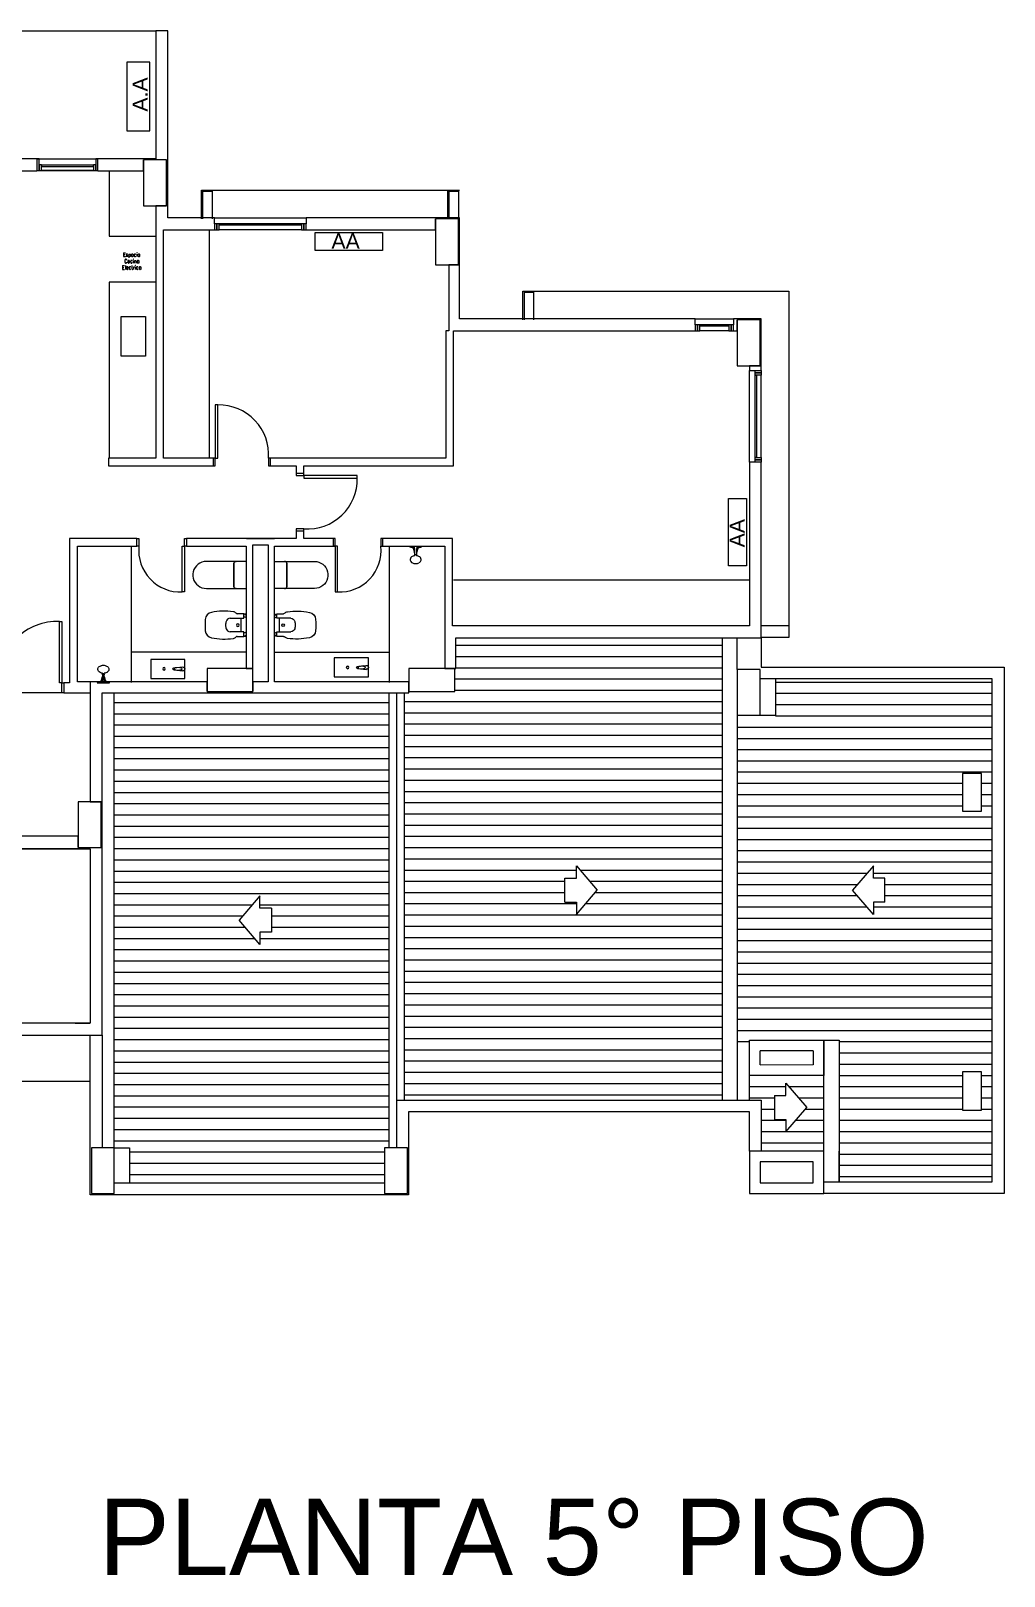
# Model space of a CAD drawing. Header units: millimetres. Extents: x 917 to 1168, y -421 to -23.
# Drawn here: x 1021.82 to 1034.58, y -189 to -168.74 of the extents above; entities that cross this region are included whole.
import ezdxf

# ---------------------------------------------------------------- set-up
doc = ezdxf.new("R2010")
doc.units = ezdxf.units.MM
doc.header["$LTSCALE"] = 0.1
doc.linetypes.add('CONTINUA', pattern=[0])
doc.layers.get('0').update_dxf_attribs({"lineweight": 5})
for name, color, linetype, lineweight in [('A-DETL-GENF', 7, 'Continuous', 5), ('A-DOOR-FRAM', 7, 'Continuous', 5), ('Arq-Equipamiento', 250, 'Continuous', 5), ('MUEBLES', 250, 'Continuous', 5), ('P-SANR-FIXT', 7, 'Continuous', 5)]:
    doc.layers.add(name, color=color, linetype=linetype, lineweight=lineweight)
doc.styles.add('Romans 1.50', font='romans.shx', dxfattribs={"width": 0.8, "height": 0.15})
doc.styles.get("Standard").update_dxf_attribs({"font": 'arial.ttf'})

# ---------------------------------------------------------------- blocks, each defined once
blk = doc.blocks.new('Shower-Valve_Trim-KOHLER-Alteo-K-TS45106 - 2_5 GPM_ 2BZ-Oil-Rubed Nickel-V9-2-TORRE-ARQ- PB _-2_14_')
at = {"color": 8}
for p, q in [((4.329, 6.322), (4.322, 6.321)), ((4.331, 6.357), (4.342, 6.4)), ((4.335, 6.358), (4.331, 6.357)), ((4.342, 6.4), (4.352, 6.443)), ((4.352, 6.443), (4.355, 6.441)), ((4.367, 6.379), (4.352, 6.381)), ((4.36, 6.413), (4.374, 6.407)), ((4.361, 6.48), (4.366, 6.476)), ((4.411, 6.367), (4.364, 6.367)), ((4.369, 6.383), (4.368, 6.38)), ((4.448, 6.364), (4.369, 6.383)), ((4.374, 6.406), (4.374, 6.403)), ((4.374, 6.403), (4.453, 6.384)), ((4.377, 6.419), (4.418, 6.397)), ((4.412, 6.368), (4.413, 6.369)), ((4.419, 6.395), (4.419, 6.397)), ((4.46, 6.358), (4.452, 6.36)), ((4.458, 6.385), (4.466, 6.383))]:
    blk.add_line(p, q, dxfattribs=at)
for centre, radius, start, end in [((4.328, 6.327), 0.00488, 280.6447, 329.2512), ((3.694, 6.704), 0.742, 329.2512, 332.5706), ((4.334, 6.361), 0.00318, 277.5027, 325.6058), ((4.152, 6.485), 0.224, 325.6058, 331.631), ((4.352, 6.378), 0.00308, 84.7991, 151.631), ((4.366, 6.355), 0.0149, 139.9319, 152.5706), ((4.353, 6.439), 0.00318, 6.8967, 54.9998), ((4.36, 6.36), 0.00706, 97.5233, 139.9319), ((4.134, 6.412), 0.224, 0.8715, 6.8967), ((4.361, 6.416), 0.00308, 180.8715, 247.7034), ((4.359, 6.368), 0.000695, 277.5233, 356.273), ((4.36, 6.368), 0.000526, 67.974, 174.1815), ((4.364, 6.377), 0.00985, 247.974, 269.7963), ((4.363, 6.472), 0.00488, 3.2512, 51.8578), ((4.367, 6.38), 0.000995, 264.7991, 346.2512), ((3.627, 6.43), 0.742, 359.9319, 3.2512), ((4.384, 6.429), 0.0149, 179.9319, 192.5706), ((4.377, 6.427), 0.00706, 192.5706, 234.9792), ((4.372, 6.421), 0.000695, 336.2295, 54.9792), ((4.373, 6.421), 0.000526, 158.321, 264.5285), ((4.372, 6.41), 0.00985, 62.7062, 84.5285), ((4.373, 6.406), 0.000995, 346.2512, 67.7034), ((4.411, 6.368), 0.000762, 270.102, 0.7892), ((4.413, 6.368), 0.000925, 95.992, 180.7892), ((4.413, 6.368), 0.000513, 166.2512, 262.7617), ((4.431, 6.016), 0.351, 89.9462, 93.0688), ((4.418, 6.397), 0.000762, 331.7133, 62.4005), ((4.42, 6.396), 0.000513, 69.7408, 166.2512), ((4.419, 6.396), 0.000925, 151.7133, 236.5105), ((4.599, 6.699), 0.351, 239.4337, 242.5563), ((4.451, 6.374), 0.0125, 223.4853, 233.5491), ((4.444, 6.365), 0.00187, 233.5491, 279.6431), ((4.45, 6.373), 0.0125, 98.9534, 109.0171), ((4.449, 6.384), 0.00187, 52.8594, 98.9534), ((4.454, 6.367), 0.00706, 209.187, 256.2512), ((4.423, 6.369), 0.0319, 28.2837, 30.72), ((4.456, 6.378), 0.00706, 76.2512, 123.3154), ((4.55, 6.348), 0.0905, 173.6286, 201.4124), ((4.55, 6.35), 0.0905, 131.0901, 158.8739), ((4.509, 6.332), 0.0469, 201.4124, 234.3622), ((4.505, 6.327), 0.0399, 234.3622, 269.3279), ((4.522, 6.383), 0.0469, 98.1403, 131.0901), ((4.505, 6.328), 0.0408, 269.3279, 296.2423), ((4.521, 6.39), 0.0399, 63.1746, 98.1403), ((4.495, 6.35), 0.0652, 296.2423, 318.5898), ((4.52, 6.389), 0.0408, 36.2602, 63.1746), ((4.478, 6.364), 0.0869, 318.5898, 333.2817), ((4.501, 6.375), 0.0652, 13.9127, 36.2602), ((4.467, 6.37), 0.0998, 333.2817, 346.2512), ((4.48, 6.369), 0.0869, 359.2207, 13.9127), ((4.467, 6.37), 0.0998, 346.2512, 359.2207)]:
    blk.add_arc(centre, radius, start, end, dxfattribs=at)
blk = doc.blocks.new('Sanitary_Toilets_Ceramica-Catalano_Zero-70-One-Piece-Close-Coupled-Syphonic - Default-V1-2-TORRE-ARQ- PB _-2_14_')
at = {"layer": 'A-DETL-GENF', "color": 8}
for p, q in [((0.044, 0.177), (0.001, 0.177)), ((0.089, 0.177), (0.044, 0.177)), ((0.133, 0.177), (0.089, 0.177)), ((0.133, 0.177), (0.142, 0.176)), ((0.524, 0.177), (0.133, 0.177)), ((0.142, 0.176), (0.133, 0.177)), ((0.142, 0.176), (0.151, 0.171)), ((0.151, 0.171), (0.142, 0.176)), ((0.151, 0.171), (0.157, 0.165)), ((0.157, 0.165), (0.151, 0.171)), ((0.157, 0.165), (0.162, 0.156)), ((0.162, 0.156), (0.157, 0.165)), ((0.162, 0.156), (0.163, 0.147)), ((0.163, 0.147), (0.162, 0.156)), ((0.163, 0.147), (0.163, -0.147)), ((0.163, 0.098), (0.163, 0.147)), ((0.163, 0.049), (0.163, 0.098)), ((0.163, 0), (0.163, 0.049)), ((0.553, 0.175), (0.524, 0.177)), ((0.581, 0.167), (0.553, 0.175)), ((0.608, 0.156), (0.581, 0.167)), ((0.633, 0.14), (0.608, 0.156)), ((0.654, 0.12), (0.633, 0.14)), ((0.672, 0.097), (0.654, 0.12)), ((0.686, 0.071), (0.672, 0.097)), ((0.696, 0.043), (0.686, 0.071)), ((0.7, 0.015), (0.696, 0.043)), ((0.7, -0.015), (0.7, 0.015)), ((0.001, -0.177), (0.044, -0.177)), ((0.044, -0.177), (0.089, -0.177)), ((0.089, -0.177), (0.133, -0.177)), ((0.142, -0.176), (0.133, -0.177)), ((0.133, -0.177), (0.142, -0.176)), ((0.133, -0.177), (0.524, -0.177)), ((0.151, -0.171), (0.142, -0.176)), ((0.142, -0.176), (0.151, -0.171)), ((0.157, -0.165), (0.151, -0.171)), ((0.151, -0.171), (0.157, -0.165)), ((0.162, -0.156), (0.157, -0.165)), ((0.157, -0.165), (0.162, -0.156)), ((0.163, -0.147), (0.162, -0.156)), ((0.162, -0.156), (0.163, -0.147)), ((0.163, -0.049), (0.163, 0)), ((0.163, -0.098), (0.163, -0.049)), ((0.163, -0.147), (0.163, -0.098)), ((0.524, -0.177), (0.553, -0.175)), ((0.553, -0.175), (0.581, -0.167)), ((0.581, -0.167), (0.608, -0.156)), ((0.608, -0.156), (0.633, -0.14)), ((0.633, -0.14), (0.654, -0.12)), ((0.654, -0.12), (0.672, -0.097)), ((0.672, -0.097), (0.686, -0.071)), ((0.686, -0.071), (0.696, -0.043)), ((0.696, -0.043), (0.7, -0.015))]:
    blk.add_line(p, q, dxfattribs=at)
blk = doc.blocks.new('Vitreous china bidet _ Debba _ Roca _ 355994xx0 - White - Debba- Roca-2705266-2-TORRE-ARQ- PB _-2_14_')
at = {"layer": 'P-SANR-FIXT', "color": 8}
for p, q in [((0.036, 0.08), (0.036, 0.262)), ((0.214, 0.262), (0.214, 0.08)), ((-0.024, 0.169), (-0.024, 0.08)), ((-0.024, 0.08), (-0.019, 0.08)), ((-0.019, 0.08), (-0.019, 0.06)), ((-0.019, 0.08), (0.022, 0.08)), ((-0.019, 0.06), (-0.006, 0.06)), ((-0.006, 0.06), (-0.006, 0.051)), ((0.022, 0.08), (0.036, 0.08)), ((0.022, 0.06), (0.022, 0.08)), ((0.026, 0.06), (0.022, 0.06)), ((0.026, 0.051), (0.026, 0.06)), ((0.036, 0.116), (0.214, 0.116)), ((0.214, 0.08), (0.228, 0.08)), ((0.224, 0.06), (0.228, 0.06)), ((0.224, 0.051), (0.224, 0.06)), ((0.228, 0.08), (0.269, 0.08)), ((0.228, 0.06), (0.228, 0.08)), ((0.256, 0.051), (0.256, 0.06)), ((0.256, 0.06), (0.269, 0.06)), ((0.269, 0.06), (0.269, 0.08)), ((0.269, 0.08), (0.274, 0.08)), ((0.274, 0.08), (0.274, 0.169))]:
    blk.add_line(p, q, dxfattribs=at)
for centre, radius, start, end in [((0.809, 0.337), 0.867, 168.7556, 187.8739), ((0.058, 0.487), 0.101, 93.8692, 168.7556), ((0.125, -0.511), 1.101, 86.1308, 93.8692), ((0.192, 0.487), 0.101, 11.2444, 86.1308), ((-0.559, 0.337), 0.867, 352.1261, 11.2444), ((0.009, 0.227), 0.0594, 187.8739, 225.1331), ((0.1, 0.253), 0.0649, 110.1691, 171.8309), ((0.129, 0.135), 0.186, 91.3288, 106.151), ((0.121, 0.135), 0.186, 73.849, 88.6712), ((0.15, 0.253), 0.0649, 8.1691, 69.8309), ((0.241, 0.227), 0.0594, 311.2548, 352.1261), ((-0.041, 0.169), 0.0175, 0, 63.7001), ((0.125, 0.161), 0.0175, 0, 180), ((0.125, 0.161), 0.0175, 180, 0), ((0.29, 0.169), 0.0167, 126.2715, 179.7285)]:
    blk.add_arc(centre, radius, start, end, dxfattribs=at)
blk = doc.blocks.new('Bacha 45x25cm')
at = {"layer": 'MUEBLES', "color": 8}
for p, q in [((0.112, 0.146), (0.099, 0.028)), ((0.106, 0.062), (0.113, 0.127)), ((0.137, 0.126), (0.144, 0.062)), ((0.138, 0.146), (0.151, 0.028))]:
    blk.add_line(p, q, dxfattribs=at)
blk.add_lwpolyline([(0, 0.45), (0.25, 0.45), (0.25, 0), (0, 0)], close=True, dxfattribs=at)
blk.add_circle((0.125, 0.275), 0.0166, dxfattribs=at)
for centre, radius, start, end in [((0.125, 0.028), 0.0256, 168.1721, 11.8279), ((0.125, 0.062), 0.0188, 167.2829, 12.8468), ((0.125, 0.146), 0.0134, 0, 180), ((0.125, 0.126), 0.0117, 360, 173.6414)]:
    blk.add_arc(centre, radius, start, end, dxfattribs=at)
blk = doc.blocks.new('Shower-Valve_Trim-KOHLER-Alteo-K-TS45106 - 2_5 GPM_ 2BZ-Oil-Rubed Nickel-V13-2-TORRE-ARQ- PB _-2_14_')
at = {"layer": 'P-SANR-FIXT'}
for p, q in [((1.475, -12.251), (1.467, -12.249)), ((1.473, -12.225), (1.481, -12.227)), ((1.56, -12.27), (1.481, -12.25)), ((1.486, -12.23), (1.564, -12.25)), ((1.514, -12.262), (1.514, -12.263)), ((1.556, -12.286), (1.515, -12.264)), ((1.521, -12.234), (1.521, -12.236)), ((1.522, -12.234), (1.569, -12.234)), ((1.559, -12.273), (1.56, -12.27)), ((1.573, -12.28), (1.559, -12.274)), ((1.564, -12.25), (1.565, -12.247)), ((1.566, -12.246), (1.581, -12.247)), ((1.572, -12.346), (1.567, -12.342)), ((1.581, -12.31), (1.572, -12.346)), ((1.581, -12.31), (1.578, -12.308)), ((1.592, -12.267), (1.581, -12.31)), ((1.602, -12.224), (1.592, -12.267)), ((1.599, -12.224), (1.602, -12.224)), ((1.611, -12.188), (1.602, -12.224)), ((1.604, -12.189), (1.611, -12.188))]:
    blk.add_line(p, q, dxfattribs=at)
for centre, radius, start, end in [((1.466, -12.236), 0.0998, 166.2582, 179.2277), ((1.454, -12.236), 0.0869, 179.2277, 193.9197), ((1.433, -12.241), 0.0652, 193.9197, 216.2672), ((1.466, -12.236), 0.0998, 153.2887, 166.2582), ((1.455, -12.231), 0.0869, 138.5968, 153.2887), ((1.413, -12.256), 0.0408, 216.2672, 243.1815), ((1.439, -12.216), 0.0652, 116.2493, 138.5968), ((1.412, -12.257), 0.0399, 243.1815, 278.1473), ((1.428, -12.194), 0.0408, 89.3349, 116.2493), ((1.411, -12.25), 0.0469, 278.1473, 311.0971), ((1.428, -12.193), 0.0399, 54.3692, 89.3349), ((1.383, -12.217), 0.0905, 311.0971, 338.8809), ((1.424, -12.199), 0.0469, 21.4194, 54.3692), ((1.383, -12.215), 0.0905, 353.6356, 21.4194), ((1.477, -12.245), 0.00706, 256.2582, 303.3224), ((1.479, -12.234), 0.00706, 29.194, 76.2582), ((1.511, -12.236), 0.0319, 208.2907, 210.727), ((1.484, -12.251), 0.00187, 232.8664, 278.9604), ((1.483, -12.24), 0.0125, 278.9604, 289.0241), ((1.489, -12.232), 0.00187, 53.5561, 99.6501), ((1.483, -12.241), 0.0125, 43.4923, 53.5561), ((1.335, -12.566), 0.351, 59.4407, 62.5633), ((1.502, -11.883), 0.351, 269.9532, 273.0757), ((1.513, -12.263), 0.000513, 249.7478, 346.2582), ((1.514, -12.263), 0.000925, 331.7203, 56.5175), ((1.515, -12.264), 0.000762, 151.7203, 242.4075), ((1.52, -12.234), 0.000513, 346.2582, 82.7687), ((1.522, -12.235), 0.000762, 90.109, 180.7962), ((1.521, -12.235), 0.000925, 275.999, 0.7962), ((1.561, -12.277), 0.00985, 242.7132, 264.5355), ((1.56, -12.273), 0.000995, 166.2582, 247.7104), ((1.561, -12.288), 0.000695, 156.2365, 234.9862), ((1.56, -12.287), 0.000526, 338.328, 84.5355), ((1.557, -12.294), 0.00706, 12.5776, 54.9862), ((1.549, -12.296), 0.0149, 359.9389, 12.5776), ((2.306, -12.297), 0.742, 179.9389, 183.2582), ((1.566, -12.247), 0.000995, 84.8061, 166.2582), ((1.57, -12.338), 0.00488, 183.2582, 231.8648), ((1.569, -12.244), 0.00985, 67.981, 89.8033), ((1.573, -12.234), 0.000526, 247.981, 354.1885), ((1.574, -12.235), 0.000695, 97.5303, 176.28), ((1.572, -12.282), 0.00308, 0.8785, 67.7104), ((1.573, -12.227), 0.00706, 277.5303, 319.9389), ((1.799, -12.279), 0.224, 180.8785, 186.9037), ((1.58, -12.306), 0.00318, 186.9037, 235.0068), ((1.567, -12.222), 0.0149, 319.9389, 332.5776), ((2.239, -12.57), 0.742, 149.2582, 152.5776), ((1.581, -12.244), 0.00308, 264.8061, 331.638), ((1.781, -12.352), 0.224, 145.6128, 151.638), ((1.599, -12.227), 0.00318, 97.5097, 145.6128), ((1.605, -12.194), 0.00488, 100.6517, 149.2582)]:
    blk.add_arc(centre, radius, start, end, dxfattribs=at)
blk = doc.blocks.new('Shower-Valve_Trim-KOHLER-Alteo-K-TS45106 - 2_5 GPM_ 2BZ-Oil-Rubed Nickel-V14-2-TORRE-ARQ- PB _-2_14_')
at = {"color": 8}
for p, q in [((1.475, -12.251), (1.467, -12.249)), ((1.473, -12.225), (1.481, -12.227)), ((1.56, -12.27), (1.481, -12.25)), ((1.486, -12.23), (1.564, -12.25)), ((1.514, -12.262), (1.514, -12.263)), ((1.556, -12.286), (1.515, -12.264)), ((1.521, -12.234), (1.521, -12.236)), ((1.522, -12.234), (1.569, -12.234)), ((1.559, -12.273), (1.56, -12.27)), ((1.573, -12.28), (1.559, -12.274)), ((1.564, -12.25), (1.565, -12.247)), ((1.566, -12.246), (1.581, -12.247)), ((1.572, -12.346), (1.567, -12.342)), ((1.581, -12.31), (1.572, -12.346)), ((1.581, -12.31), (1.578, -12.308)), ((1.592, -12.267), (1.581, -12.31)), ((1.602, -12.224), (1.592, -12.267)), ((1.599, -12.224), (1.602, -12.224)), ((1.611, -12.188), (1.602, -12.224)), ((1.604, -12.189), (1.611, -12.188))]:
    blk.add_line(p, q, dxfattribs=at)
for centre, radius, start, end in [((1.466, -12.236), 0.0998, 166.2582, 179.2277), ((1.454, -12.236), 0.0869, 179.2277, 193.9197), ((1.433, -12.241), 0.0652, 193.9197, 216.2672), ((1.466, -12.236), 0.0998, 153.2887, 166.2582), ((1.455, -12.231), 0.0869, 138.5968, 153.2887), ((1.413, -12.256), 0.0408, 216.2672, 243.1815), ((1.439, -12.216), 0.0652, 116.2493, 138.5968), ((1.412, -12.257), 0.0399, 243.1815, 278.1473), ((1.428, -12.194), 0.0408, 89.3349, 116.2493), ((1.411, -12.25), 0.0469, 278.1473, 311.0971), ((1.428, -12.193), 0.0399, 54.3692, 89.3349), ((1.383, -12.217), 0.0905, 311.0971, 338.8809), ((1.424, -12.199), 0.0469, 21.4194, 54.3692), ((1.383, -12.215), 0.0905, 353.6356, 21.4194), ((1.477, -12.245), 0.00706, 256.2582, 303.3224), ((1.479, -12.234), 0.00706, 29.194, 76.2582), ((1.511, -12.236), 0.0319, 208.2907, 210.727), ((1.484, -12.251), 0.00187, 232.8664, 278.9604), ((1.483, -12.24), 0.0125, 278.9604, 289.0241), ((1.489, -12.232), 0.00187, 53.5561, 99.6501), ((1.483, -12.241), 0.0125, 43.4923, 53.5561), ((1.335, -12.566), 0.351, 59.4407, 62.5633), ((1.502, -11.883), 0.351, 269.9532, 273.0757), ((1.513, -12.263), 0.000513, 249.7478, 346.2582), ((1.514, -12.263), 0.000925, 331.7203, 56.5175), ((1.515, -12.264), 0.000762, 151.7203, 242.4075), ((1.52, -12.234), 0.000513, 346.2582, 82.7687), ((1.522, -12.235), 0.000762, 90.109, 180.7962), ((1.521, -12.235), 0.000925, 275.999, 0.7962), ((1.561, -12.277), 0.00985, 242.7132, 264.5355), ((1.56, -12.273), 0.000995, 166.2582, 247.7104), ((1.561, -12.288), 0.000695, 156.2365, 234.9862), ((1.56, -12.287), 0.000526, 338.328, 84.5355), ((1.557, -12.294), 0.00706, 12.5776, 54.9862), ((1.549, -12.296), 0.0149, 359.9389, 12.5776), ((2.306, -12.297), 0.742, 179.9389, 183.2582), ((1.566, -12.247), 0.000995, 84.8061, 166.2582), ((1.57, -12.338), 0.00488, 183.2582, 231.8648), ((1.569, -12.244), 0.00985, 67.981, 89.8033), ((1.573, -12.234), 0.000526, 247.981, 354.1885), ((1.574, -12.235), 0.000695, 97.5303, 176.28), ((1.572, -12.282), 0.00308, 0.8785, 67.7104), ((1.573, -12.227), 0.00706, 277.5303, 319.9389), ((1.799, -12.279), 0.224, 180.8785, 186.9037), ((1.58, -12.306), 0.00318, 186.9037, 235.0068), ((1.567, -12.222), 0.0149, 319.9389, 332.5776), ((2.239, -12.57), 0.742, 149.2582, 152.5776), ((1.581, -12.244), 0.00308, 264.8061, 331.638), ((1.781, -12.352), 0.224, 145.6128, 151.638), ((1.599, -12.227), 0.00318, 97.5097, 145.6128), ((1.605, -12.194), 0.00488, 100.6517, 149.2582)]:
    blk.add_arc(centre, radius, start, end, dxfattribs=at)
blk = doc.blocks.new('2-5P final')
at = {"color": 8, "lineweight": 18}
for p, q in [((744.734, -226.041), (760.799, -226.041)), ((760.954, -226.041), (760.799, -226.041)), ((760.799, -226.041), (760.799, -227.718)), ((760.954, -228.491), (760.954, -226.041)), ((760.72, -226.452), (760.42, -226.452)), ((760.42, -226.452), (760.42, -227.352)), ((760.72, -227.352), (760.72, -226.452)), ((760.42, -227.352), (760.72, -227.352)), ((759.24, -227.718), (758.326, -227.718)), ((759.24, -227.72), (759.24, -227.718)), ((759.24, -227.718), (760.04, -227.718)), ((759.27, -227.72), (759.24, -227.72)), ((759.24, -227.72), (759.24, -227.873)), ((759.27, -227.873), (759.27, -227.72)), ((759.3, -227.796), (759.27, -227.796)), ((759.27, -227.796), (759.27, -227.873)), ((759.3, -227.873), (759.3, -227.796)), ((759.3, -227.796), (759.98, -227.796)), ((759.3, -227.81), (759.3, -227.82)), ((759.3, -227.82), (759.98, -227.82)), ((760.01, -227.796), (759.98, -227.796)), ((759.98, -227.796), (759.98, -227.873)), ((759.98, -227.82), (759.98, -227.81)), ((760.04, -227.72), (760.01, -227.72)), ((760.01, -227.72), (760.01, -227.873)), ((760.01, -227.873), (760.01, -227.796)), ((760.799, -227.718), (760.04, -227.718)), ((760.04, -227.718), (760.04, -227.72)), ((760.04, -227.873), (760.04, -227.72)), ((760.814, -227.733), (760.639, -227.733)), ((760.639, -227.733), (760.639, -227.858)), ((760.639, -227.874), (760.639, -227.733)), ((760.814, -227.733), (760.639, -227.733)), ((760.639, -227.733), (760.639, -227.858)), ((760.639, -227.858), (760.639, -227.859)), ((760.639, -227.858), (760.639, -227.859)), ((760.639, -227.859), (760.639, -227.872)), ((760.639, -227.859), (760.639, -227.872)), ((760.939, -227.733), (760.814, -227.733)), ((760.939, -227.733), (760.814, -227.733)), ((760.939, -227.874), (760.939, -227.733)), ((760.939, -227.874), (760.939, -227.733)), ((758.641, -227.874), (759.24, -227.874)), ((759.24, -227.874), (759.24, -227.873)), ((759.24, -227.873), (759.27, -227.873)), ((760.04, -227.874), (759.24, -227.874)), ((759.27, -227.873), (759.3, -227.873)), ((759.98, -227.873), (759.3, -227.873)), ((759.98, -227.873), (760.01, -227.873)), ((760.01, -227.873), (760.04, -227.873)), ((760.04, -227.873), (760.04, -227.874)), ((760.04, -227.874), (760.639, -227.874)), ((760.185, -227.874), (760.185, -228.733)), ((760.639, -227.872), (760.639, -227.873)), ((760.639, -227.872), (760.639, -227.873)), ((760.639, -227.873), (760.639, -227.874)), ((760.639, -227.873), (760.639, -227.874)), ((760.639, -227.874), (760.639, -228.333)), ((760.639, -227.874), (760.639, -228.333)), ((760.939, -228.333), (760.939, -227.874)), ((760.939, -228.333), (760.939, -227.874)), ((761.396, -228.506), (761.396, -228.129)), ((761.396, -228.129), (761.551, -228.129)), ((761.411, -228.144), (761.411, -228.506)), ((761.411, -228.144), (761.536, -228.144)), ((761.536, -228.144), (761.536, -228.506)), ((761.551, -228.129), (764.628, -228.129)), ((764.628, -228.506), (764.628, -228.129)), ((764.628, -228.129), (764.783, -228.129)), ((764.643, -228.144), (764.643, -228.506)), ((764.643, -228.144), (764.768, -228.144)), ((764.768, -228.144), (764.768, -228.506)), ((760.639, -228.333), (760.798, -228.333)), ((760.639, -228.333), (760.798, -228.333)), ((760.798, -228.333), (760.799, -228.333)), ((760.798, -228.333), (760.798, -231.644)), ((760.939, -228.333), (760.798, -228.333)), ((760.798, -228.333), (760.799, -228.333)), ((760.799, -228.333), (760.8, -228.333)), ((760.799, -228.333), (760.8, -228.333)), ((760.8, -228.333), (760.813, -228.333)), ((760.8, -228.333), (760.813, -228.333)), ((760.813, -228.333), (760.814, -228.333)), ((760.813, -228.333), (760.814, -228.333)), ((760.814, -228.333), (760.939, -228.333)), ((760.814, -228.333), (760.939, -228.333)), ((760.898, -231.644), (760.898, -228.647)), ((760.898, -228.647), (761.568, -228.647)), ((761.568, -228.491), (760.954, -228.491)), ((761.498, -228.647), (761.498, -231.644)), ((761.568, -228.569), (761.568, -228.491)), ((761.568, -228.491), (762.768, -228.491)), ((761.598, -228.569), (761.568, -228.569)), ((761.568, -228.569), (761.568, -228.647)), ((761.568, -228.647), (761.598, -228.647)), ((761.628, -228.569), (761.598, -228.569)), ((761.598, -228.569), (761.598, -228.647)), ((761.598, -228.647), (761.598, -228.569)), ((761.598, -228.647), (761.628, -228.647)), ((762.708, -228.569), (761.628, -228.569)), ((761.628, -228.569), (761.628, -228.584)), ((761.628, -228.647), (761.628, -228.569)), ((761.628, -228.584), (762.708, -228.584)), ((762.708, -228.647), (761.628, -228.647)), ((762.708, -228.584), (762.708, -228.569)), ((762.738, -228.569), (762.708, -228.569)), ((762.708, -228.569), (762.708, -228.647)), ((762.708, -228.647), (762.738, -228.647)), ((762.738, -228.647), (762.738, -228.569)), ((762.768, -228.569), (762.738, -228.569)), ((762.738, -228.569), (762.738, -228.647)), ((762.738, -228.647), (762.768, -228.647)), ((764.783, -228.491), (762.768, -228.491)), ((762.768, -228.491), (762.768, -228.569)), ((762.768, -228.647), (762.768, -228.569)), ((762.768, -228.647), (764.468, -228.647)), ((764.643, -228.506), (764.468, -228.506)), ((764.468, -228.506), (764.468, -228.631)), ((764.468, -228.647), (764.468, -228.506)), ((764.643, -228.506), (764.468, -228.506)), ((764.468, -228.506), (764.468, -228.631)), ((764.468, -228.631), (764.468, -228.632)), ((764.468, -228.631), (764.468, -228.632)), ((764.468, -228.632), (764.468, -228.644)), ((764.468, -228.632), (764.468, -228.644)), ((764.468, -228.644), (764.468, -228.645)), ((764.468, -228.644), (764.468, -228.645)), ((764.468, -228.645), (764.468, -228.647)), ((764.468, -228.645), (764.468, -228.647)), ((764.468, -228.647), (764.468, -229.106)), ((764.468, -228.647), (764.468, -229.106)), ((764.768, -228.506), (764.643, -228.506)), ((764.768, -228.506), (764.643, -228.506)), ((764.768, -229.106), (764.768, -228.506)), ((764.768, -229.106), (764.768, -228.506)), ((764.783, -229.815), (764.783, -228.491)), ((760.185, -228.733), (760.797, -228.733)), ((764.468, -229.106), (764.643, -229.106)), ((764.468, -229.106), (764.643, -229.106)), ((764.643, -229.106), (764.768, -229.106)), ((764.643, -229.106), (764.643, -229.971)), ((764.768, -229.106), (764.643, -229.106)), ((764.643, -229.106), (764.768, -229.106)), ((760.798, -229.333), (760.185, -229.333)), ((760.185, -229.333), (760.185, -231.644)), ((765.612, -229.83), (765.612, -229.453)), ((765.612, -229.453), (765.767, -229.453)), ((765.627, -229.468), (765.627, -229.83)), ((765.627, -229.468), (765.752, -229.468)), ((765.752, -229.468), (765.752, -229.83)), ((765.767, -229.453), (769.1, -229.453)), ((769.1, -229.453), (769.1, -233.836)), ((760.345, -230.307), (760.345, -229.787)), ((760.345, -229.787), (760.665, -229.787)), ((760.665, -229.787), (760.665, -230.307)), ((767.873, -229.815), (764.783, -229.815)), ((767.873, -229.893), (767.873, -229.815)), ((767.873, -229.815), (768.373, -229.815)), ((767.903, -229.893), (767.873, -229.893)), ((767.873, -229.893), (767.873, -229.971)), ((767.933, -229.893), (767.903, -229.893)), ((767.903, -229.893), (767.903, -229.971)), ((767.903, -229.971), (767.903, -229.893)), ((768.313, -229.893), (767.933, -229.893)), ((767.933, -229.893), (767.933, -229.908)), ((767.933, -229.971), (767.933, -229.893)), ((768.313, -229.908), (768.313, -229.893)), ((768.343, -229.893), (768.313, -229.893)), ((768.313, -229.893), (768.313, -229.971)), ((768.343, -229.971), (768.343, -229.893)), ((768.373, -229.893), (768.343, -229.893)), ((768.343, -229.893), (768.343, -229.971)), ((768.738, -229.815), (768.373, -229.815)), ((768.373, -229.815), (768.373, -229.893)), ((768.373, -229.971), (768.373, -229.893)), ((768.582, -229.83), (768.423, -229.83)), ((768.423, -229.83), (768.423, -229.955)), ((768.423, -229.971), (768.423, -229.83)), ((768.582, -229.83), (768.423, -229.83)), ((768.423, -229.83), (768.423, -229.955)), ((768.723, -229.83), (768.582, -229.83)), ((768.723, -229.83), (768.582, -229.83)), ((768.723, -230.43), (768.723, -229.83)), ((768.723, -229.83), (768.723, -230.43)), ((768.723, -229.83), (768.723, -229.83)), ((768.723, -230.43), (768.723, -229.83)), ((768.738, -230.493), (768.738, -229.815)), ((764.603, -229.971), (764.603, -231.644)), ((764.643, -229.971), (764.603, -229.971)), ((764.703, -229.971), (767.873, -229.971)), ((764.703, -231.744), (764.703, -229.971)), ((767.873, -229.971), (767.903, -229.971)), ((767.903, -229.971), (767.933, -229.971)), ((767.933, -229.908), (768.313, -229.908)), ((768.313, -229.971), (767.933, -229.971)), ((768.313, -229.971), (768.343, -229.971)), ((768.343, -229.971), (768.373, -229.971)), ((768.373, -229.971), (768.423, -229.971)), ((768.423, -229.955), (768.423, -229.956)), ((768.423, -229.955), (768.423, -229.956)), ((768.423, -229.956), (768.423, -229.969)), ((768.423, -229.956), (768.423, -229.969)), ((768.423, -229.969), (768.423, -229.97)), ((768.423, -229.969), (768.423, -229.97)), ((768.423, -229.97), (768.423, -229.971)), ((768.423, -229.97), (768.423, -229.971)), ((768.423, -229.971), (768.423, -230.43)), ((768.423, -229.971), (768.423, -230.43)), ((760.665, -230.307), (760.345, -230.307)), ((768.423, -230.43), (768.582, -230.43)), ((768.423, -230.43), (768.582, -230.43)), ((768.582, -230.43), (768.584, -230.43)), ((768.582, -230.43), (768.582, -230.493)), ((768.723, -230.43), (768.582, -230.43)), ((768.582, -230.43), (768.584, -230.43)), ((768.582, -230.493), (768.66, -230.493)), ((768.582, -231.693), (768.582, -230.493)), ((768.584, -230.43), (768.585, -230.43)), ((768.584, -230.43), (768.585, -230.43)), ((768.585, -230.43), (768.597, -230.43)), ((768.585, -230.43), (768.597, -230.43)), ((768.597, -230.43), (768.598, -230.43)), ((768.597, -230.43), (768.598, -230.43)), ((768.598, -230.43), (768.723, -230.43)), ((768.598, -230.43), (768.723, -230.43)), ((768.66, -230.493), (768.738, -230.493)), ((768.66, -230.523), (768.66, -230.493)), ((768.738, -230.493), (768.738, -230.523)), ((768.66, -230.523), (768.738, -230.523)), ((768.66, -230.553), (768.66, -230.523)), ((768.738, -230.523), (768.66, -230.523)), ((768.66, -230.553), (768.676, -230.553)), ((768.66, -231.633), (768.66, -230.553)), ((768.738, -230.553), (768.66, -230.553)), ((768.676, -230.553), (768.676, -231.633)), ((768.738, -230.523), (768.738, -230.553)), ((768.738, -231.633), (768.738, -230.553)), ((761.611, -230.944), (761.576, -230.944)), ((761.576, -230.944), (761.576, -231.644)), ((761.611, -231.644), (761.611, -230.944)), ((760.798, -231.644), (760.178, -231.644)), ((760.178, -231.644), (760.178, -231.744)), ((761.551, -231.644), (760.898, -231.644)), ((761.576, -231.644), (761.551, -231.644)), ((761.551, -231.644), (761.551, -231.744)), ((761.576, -231.644), (761.611, -231.644)), ((761.576, -231.744), (761.576, -231.644)), ((762.301, -231.644), (762.276, -231.644)), ((762.276, -231.644), (762.276, -231.744)), ((764.603, -231.644), (762.301, -231.644)), ((762.301, -231.744), (762.301, -231.644)), ((768.582, -231.693), (768.582, -233.839)), ((768.66, -231.693), (768.582, -231.693)), ((768.676, -231.633), (768.66, -231.633)), ((768.66, -231.633), (768.738, -231.633)), ((768.66, -231.663), (768.66, -231.633)), ((768.738, -231.663), (768.66, -231.663)), ((768.66, -231.663), (768.738, -231.663)), ((768.66, -231.693), (768.66, -231.663)), ((768.738, -231.693), (768.66, -231.693)), ((768.738, -231.633), (768.738, -231.663)), ((768.738, -231.663), (768.738, -231.693)), ((768.738, -233.995), (768.738, -231.693)), ((760.179, -231.741), (760.178, -231.741)), ((760.178, -231.744), (761.551, -231.744)), ((761.551, -231.744), (761.576, -231.744)), ((762.276, -231.744), (762.301, -231.744)), ((762.301, -231.744), (762.641, -231.744)), ((762.641, -231.744), (762.641, -231.844)), ((762.741, -231.844), (762.641, -231.844)), ((762.641, -231.844), (762.641, -231.869)), ((762.641, -231.869), (762.741, -231.869)), ((762.741, -231.744), (764.703, -231.744)), ((762.741, -231.844), (762.741, -231.744)), ((762.741, -231.869), (762.741, -231.844)), ((763.441, -231.869), (762.741, -231.869)), ((762.741, -231.869), (762.741, -231.904)), ((762.741, -231.904), (763.441, -231.904)), ((763.441, -231.904), (763.441, -231.869)), ((760.551, -232.694), (759.668, -232.694)), ((759.668, -232.694), (759.668, -234.585)), ((760.551, -232.695), (760.576, -232.695)), ((760.551, -232.795), (760.551, -232.695)), ((760.576, -232.695), (760.576, -232.795)), ((761.176, -232.695), (761.201, -232.695)), ((761.176, -232.795), (761.176, -232.695)), ((762.641, -232.694), (761.201, -232.694)), ((761.201, -232.695), (761.201, -232.795)), ((761.984, -232.694), (761.984, -232.696)), ((761.987, -232.694), (761.987, -232.697)), ((761.987, -232.696), (762.354, -232.696)), ((762.354, -232.697), (762.354, -232.694)), ((762.357, -232.696), (762.357, -232.694)), ((762.741, -232.569), (762.641, -232.569)), ((762.641, -232.569), (762.641, -232.594)), ((762.641, -232.594), (762.641, -232.694)), ((762.641, -232.594), (762.741, -232.594)), ((762.741, -232.594), (762.741, -232.569)), ((762.741, -232.694), (762.741, -232.594)), ((763.126, -232.694), (762.741, -232.694)), ((763.151, -232.695), (763.126, -232.695)), ((763.126, -232.695), (763.126, -232.795)), ((763.151, -232.795), (763.151, -232.695)), ((763.776, -232.695), (763.751, -232.695)), ((763.751, -232.695), (763.751, -232.795)), ((764.691, -232.694), (763.776, -232.694)), ((763.776, -232.795), (763.776, -232.695)), ((764.691, -233.839), (764.691, -232.694)), ((759.77, -232.796), (760.551, -232.796)), ((759.77, -234.572), (759.77, -232.796)), ((760.475, -232.796), (760.475, -234.584)), ((760.576, -232.795), (760.551, -232.795)), ((761.145, -232.796), (761.176, -232.796)), ((761.145, -233.396), (761.145, -232.796)), ((761.201, -232.795), (761.176, -232.795)), ((761.201, -232.796), (761.176, -232.796)), ((761.176, -232.796), (761.176, -233.396)), ((761.201, -232.796), (761.984, -232.796)), ((761.984, -232.796), (761.984, -234.401)), ((762.071, -232.779), (762.27, -232.779)), ((762.071, -234.401), (762.071, -232.779)), ((762.27, -232.779), (762.27, -234.576)), ((762.357, -232.796), (763.126, -232.796)), ((762.357, -234.572), (762.357, -232.796)), ((763.126, -232.795), (763.151, -232.795)), ((763.151, -232.796), (763.126, -232.796)), ((763.151, -232.796), (763.151, -233.396)), ((763.183, -232.796), (763.151, -232.796)), ((763.183, -233.396), (763.183, -232.796)), ((763.751, -232.795), (763.776, -232.795)), ((763.776, -232.796), (764.589, -232.796)), ((763.857, -232.795), (763.857, -234.584)), ((764.589, -232.796), (764.589, -234.401)), ((764.703, -233.239), (768.582, -233.239)), ((761.176, -233.396), (761.145, -233.396)), ((763.151, -233.396), (763.183, -233.396)), ((759.537, -233.785), (759.568, -233.785)), ((759.537, -234.585), (759.537, -233.785)), ((759.568, -233.785), (759.568, -234.585)), ((768.582, -233.839), (764.691, -233.839)), ((768.738, -233.836), (769.1, -233.836)), ((769.1, -233.836), (769.1, -233.991)), ((764.733, -233.995), (768.738, -233.995)), ((764.733, -234.401), (764.733, -233.995)), ((768.224, -233.995), (768.224, -240.056)), ((768.424, -234.412), (768.424, -233.995)), ((769.1, -233.991), (768.738, -233.991)), ((768.738, -233.995), (768.738, -234.381)), ((761.984, -234.184), (760.475, -234.184)), ((762.357, -234.184), (763.857, -234.184)), ((762.071, -234.401), (761.471, -234.401)), ((761.471, -234.401), (761.471, -234.572)), ((762.071, -234.401), (761.471, -234.401)), ((761.471, -234.401), (761.471, -234.585)), ((761.984, -234.401), (762.071, -234.401)), ((762.071, -234.576), (762.071, -234.401)), ((762.071, -234.701), (762.071, -234.401)), ((764.589, -234.401), (764.118, -234.401)), ((764.118, -234.401), (764.118, -234.572)), ((764.602, -234.401), (764.118, -234.401)), ((764.118, -234.401), (764.118, -234.585)), ((764.592, -234.401), (764.589, -234.401)), ((764.589, -234.401), (764.718, -234.401)), ((764.593, -234.401), (764.592, -234.401)), ((764.718, -234.401), (764.593, -234.401)), ((764.605, -234.401), (764.602, -234.401)), ((764.606, -234.401), (764.605, -234.401)), ((764.618, -234.401), (764.606, -234.401)), ((764.718, -234.401), (764.618, -234.401)), ((764.718, -234.701), (764.718, -234.401)), ((764.718, -234.401), (764.733, -234.401)), ((764.718, -234.701), (764.718, -234.401)), ((768.424, -234.412), (768.424, -235.012)), ((768.724, -234.412), (768.424, -234.412)), ((768.424, -234.412), (768.424, -235.012)), ((768.582, -234.412), (768.424, -234.412)), ((768.584, -234.412), (768.582, -234.412)), ((768.585, -234.412), (768.584, -234.412)), ((768.597, -234.412), (768.585, -234.412)), ((768.598, -234.412), (768.597, -234.412)), ((768.723, -234.412), (768.598, -234.412)), ((768.724, -234.412), (768.723, -234.412)), ((768.724, -235.012), (768.724, -234.412)), ((768.724, -235.012), (768.724, -234.412)), ((771.768, -234.536), (768.724, -234.536)), ((768.738, -234.381), (771.923, -234.381)), ((768.924, -234.536), (768.924, -235.012)), ((771.768, -241.128), (771.768, -234.536)), ((771.923, -234.381), (771.923, -241.283)), ((759.568, -234.719), (758.768, -234.719)), ((759.568, -234.585), (759.537, -234.585)), ((759.568, -234.585), (759.593, -234.585)), ((759.568, -234.719), (759.568, -234.585)), ((759.593, -234.719), (759.568, -234.719)), ((759.668, -234.585), (759.593, -234.585)), ((759.593, -234.585), (759.593, -234.719)), ((759.593, -234.719), (759.77, -234.719)), ((761.471, -234.572), (759.939, -234.572)), ((759.939, -234.572), (759.939, -236.147)), ((760.097, -234.716), (764.118, -234.716)), ((760.097, -239.207), (760.097, -234.716)), ((760.254, -240.683), (760.254, -234.716)), ((761.471, -234.572), (761.471, -234.575)), ((761.471, -234.701), (761.471, -234.572)), ((761.471, -234.575), (761.471, -234.576)), ((761.471, -234.576), (761.471, -234.701)), ((761.471, -234.585), (761.471, -234.588)), ((761.471, -234.588), (761.471, -234.589)), ((761.471, -234.589), (761.471, -234.601)), ((761.471, -234.601), (761.471, -234.701)), ((761.471, -234.701), (762.071, -234.701)), ((761.471, -234.701), (762.071, -234.701)), ((762.071, -234.701), (762.071, -234.576)), ((762.27, -234.576), (762.071, -234.576)), ((762.071, -234.576), (762.071, -234.701)), ((764.118, -234.572), (762.357, -234.572)), ((763.859, -240.683), (763.859, -234.716)), ((763.959, -240.056), (763.959, -234.716)), ((764.059, -240.056), (764.059, -234.716)), ((764.118, -234.572), (764.118, -234.575)), ((764.118, -234.701), (764.118, -234.572)), ((764.118, -234.575), (764.118, -234.576)), ((764.118, -234.576), (764.118, -234.701)), ((764.118, -234.585), (764.118, -234.588)), ((764.118, -234.588), (764.118, -234.589)), ((764.118, -234.589), (764.118, -234.601)), ((764.118, -234.601), (764.118, -234.701)), ((764.118, -234.701), (764.718, -234.701)), ((764.118, -234.716), (764.118, -234.701)), ((764.118, -234.701), (764.602, -234.701)), ((764.602, -234.701), (764.605, -234.701)), ((764.605, -234.701), (764.606, -234.701)), ((764.606, -234.701), (764.618, -234.701)), ((764.618, -234.701), (764.718, -234.701)), ((768.424, -235.012), (768.724, -235.012)), ((768.424, -235.012), (768.582, -235.012)), ((768.424, -235.012), (768.424, -239.598)), ((768.582, -235.012), (768.584, -235.012)), ((768.584, -235.012), (768.585, -235.012)), ((768.585, -235.012), (768.597, -235.012)), ((768.597, -235.012), (768.598, -235.012)), ((768.598, -235.012), (768.723, -235.012)), ((768.723, -235.012), (768.724, -235.012)), ((768.723, -235.012), (768.924, -235.012)), ((771.378, -235.775), (771.378, -236.27)), ((771.628, -235.775), (771.378, -235.775)), ((771.378, -235.775), (771.378, -236.27)), ((771.628, -235.775), (771.378, -235.775)), ((771.628, -236.27), (771.628, -235.775)), ((771.628, -236.27), (771.628, -235.775)), ((759.939, -236.147), (759.782, -236.147)), ((759.782, -236.147), (759.782, -236.599)), ((760.082, -236.147), (759.782, -236.147)), ((759.782, -236.147), (759.782, -236.599)), ((759.941, -236.147), (759.939, -236.147)), ((759.939, -236.147), (760.082, -236.147)), ((759.942, -236.147), (759.941, -236.147)), ((759.957, -236.147), (759.942, -236.147)), ((760.082, -236.147), (759.957, -236.147)), ((760.082, -236.599), (760.082, -236.147)), ((760.082, -236.747), (760.082, -236.233)), ((771.378, -236.27), (771.628, -236.27)), ((771.378, -236.27), (771.628, -236.27)), ((755.502, -236.762), (759.937, -236.762)), ((759.782, -236.599), (755.657, -236.599)), ((759.934, -236.762), (756.594, -236.762)), ((759.782, -236.599), (759.782, -236.601)), ((759.782, -236.747), (759.782, -236.599)), ((759.782, -236.599), (759.782, -236.601)), ((759.782, -236.601), (759.782, -236.602)), ((759.782, -236.601), (759.782, -236.602)), ((759.782, -236.602), (759.782, -236.617)), ((759.782, -236.602), (759.782, -236.617)), ((759.782, -236.617), (759.782, -236.747)), ((759.782, -236.617), (759.782, -236.747)), ((759.782, -236.747), (759.937, -236.747)), ((759.782, -236.747), (760.082, -236.747)), ((759.937, -236.747), (759.952, -236.747)), ((759.937, -236.762), (759.937, -239.047)), ((759.952, -236.747), (760.082, -236.747)), ((760.082, -236.747), (760.082, -236.599)), ((766.164, -237.463), (766.164, -237.148)), ((766.164, -237.148), (766.315, -237.148)), ((766.315, -237.148), (766.315, -236.987)), ((770.208, -237.148), (770.208, -236.987)), ((770.359, -237.148), (770.208, -237.148)), ((770.359, -237.463), (770.359, -237.148)), ((762.163, -237.542), (762.163, -237.381)), ((762.314, -237.542), (762.163, -237.542)), ((762.314, -237.542), (762.314, -237.857)), ((766.164, -237.463), (766.315, -237.463)), ((766.315, -237.463), (766.315, -237.624)), ((770.359, -237.463), (770.208, -237.463)), ((770.208, -237.463), (770.208, -237.624)), ((762.314, -237.857), (762.163, -237.857)), ((762.163, -237.857), (762.163, -238.018)), ((759.937, -239.047), (753.857, -239.047)), ((753.857, -239.207), (760.097, -239.207)), ((759.741, -239.047), (759.934, -239.047)), ((759.939, -241.298), (759.939, -239.207)), ((760.094, -239.207), (760.094, -240.683)), ((768.582, -240.056), (768.582, -239.273)), ((768.582, -239.273), (769.559, -239.273)), ((769.559, -241.283), (769.559, -239.273)), ((769.559, -239.273), (769.559, -239.736)), ((769.559, -239.273), (769.759, -239.273)), ((769.759, -239.273), (769.759, -241.128)), ((768.423, -239.596), (768.423, -240.055)), ((769.419, -239.413), (768.723, -239.413)), ((768.723, -239.596), (768.723, -239.413)), ((769.419, -239.596), (768.723, -239.598)), ((769.419, -239.413), (769.419, -239.596)), ((745.593, -239.807), (759.939, -239.807)), ((769.559, -239.736), (768.582, -239.736)), ((771.628, -239.688), (771.378, -239.688)), ((771.378, -239.688), (771.378, -240.188)), ((771.628, -239.688), (771.378, -239.688)), ((771.378, -239.688), (771.378, -240.188)), ((771.628, -240.188), (771.628, -239.688)), ((771.628, -240.188), (771.628, -239.688)), ((768.911, -239.997), (768.911, -240.312)), ((768.911, -239.997), (769.062, -239.997)), ((769.062, -239.997), (769.062, -239.836)), ((763.959, -240.056), (768.738, -240.056)), ((763.959, -240.683), (763.959, -240.056)), ((768.583, -240.211), (764.114, -240.211)), ((764.114, -240.211), (764.114, -241.298)), ((768.423, -240.055), (768.423, -240.057)), ((768.423, -240.057), (768.423, -240.058)), ((768.583, -240.728), (768.583, -240.211)), ((768.738, -240.056), (768.738, -240.728)), ((771.378, -240.188), (771.628, -240.188)), ((771.378, -240.188), (771.628, -240.188)), ((768.911, -240.312), (769.062, -240.312)), ((769.062, -240.312), (769.062, -240.473)), ((760.254, -240.683), (759.954, -240.683)), ((759.954, -240.683), (759.954, -241.283)), ((760.079, -240.683), (759.954, -240.683)), ((759.954, -240.683), (759.954, -241.142)), ((760.08, -240.683), (760.079, -240.683)), ((760.093, -240.683), (760.08, -240.683)), ((760.094, -240.683), (760.093, -240.683)), ((760.095, -240.683), (760.094, -240.683)), ((760.184, -240.683), (760.095, -240.683)), ((760.254, -240.683), (760.184, -240.683)), ((760.254, -241.283), (760.254, -240.683)), ((760.254, -241.142), (760.254, -240.683)), ((760.254, -240.683), (760.454, -240.683)), ((760.454, -240.683), (760.454, -241.143)), ((764.099, -240.683), (763.799, -240.683)), ((763.799, -240.683), (763.799, -241.283)), ((763.958, -240.683), (763.799, -240.683)), ((763.799, -240.683), (763.799, -241.142)), ((763.96, -240.683), (763.958, -240.683)), ((763.961, -240.683), (763.96, -240.683)), ((763.973, -240.683), (763.961, -240.683)), ((763.974, -240.683), (763.973, -240.683)), ((764.099, -240.683), (763.974, -240.683)), ((764.099, -241.283), (764.099, -240.683)), ((764.099, -241.283), (764.099, -240.683)), ((769.559, -240.728), (768.583, -240.728)), ((768.583, -240.728), (768.583, -241.283)), ((769.759, -241.128), (769.759, -240.728)), ((769.419, -240.868), (768.723, -240.868)), ((768.723, -240.868), (768.723, -241.143)), ((769.419, -241.143), (769.419, -240.868)), ((759.954, -241.142), (759.954, -241.283)), ((760.254, -241.144), (760.254, -241.142)), ((760.254, -241.143), (763.799, -241.143)), ((760.254, -241.157), (760.254, -241.144)), ((760.254, -241.158), (760.254, -241.157)), ((760.254, -241.283), (760.254, -241.158)), ((763.799, -241.142), (763.799, -241.143)), ((763.799, -241.143), (763.799, -241.144)), ((763.799, -241.144), (763.799, -241.157)), ((763.799, -241.157), (763.799, -241.158)), ((763.799, -241.158), (763.799, -241.283)), ((768.723, -241.143), (769.419, -241.143)), ((769.559, -241.128), (771.768, -241.128)), ((764.114, -241.298), (759.939, -241.298)), ((759.954, -241.283), (760.254, -241.283)), ((759.954, -241.283), (760.254, -241.283)), ((763.799, -241.283), (764.099, -241.283)), ((763.799, -241.283), (763.958, -241.283)), ((763.958, -241.283), (764.099, -241.283)), ((768.583, -241.283), (769.559, -241.283)), ((771.923, -241.283), (769.559, -241.283))]:
    blk.add_line(p, q, dxfattribs=at)
at = {"color": 8, "linetype": 'CONTINUA', "lineweight": 13}
for p, q in [((768.224, -234.099), (764.733, -234.099)), ((768.224, -234.246), (764.733, -234.246)), ((768.224, -234.541), (764.718, -234.541)), ((768.224, -234.394), (764.733, -234.394)), ((759.939, -234.572), (759.77, -234.572)), ((759.77, -234.719), (759.939, -234.719)), ((768.224, -234.688), (764.718, -234.688)), ((771.768, -234.582), (768.924, -234.582)), ((771.768, -234.729), (768.924, -234.729)), ((763.859, -234.849), (760.254, -234.849)), ((768.224, -234.835), (764.059, -234.835)), ((771.768, -234.877), (768.924, -234.877)), ((763.859, -234.996), (760.254, -234.996)), ((763.859, -235.143), (760.254, -235.143)), ((768.224, -234.983), (764.059, -234.983)), ((768.224, -235.13), (764.059, -235.13)), ((771.768, -235.024), (768.924, -235.024)), ((763.859, -235.291), (760.254, -235.291)), ((768.224, -235.277), (764.059, -235.277)), ((771.768, -235.171), (768.424, -235.171)), ((771.768, -235.319), (768.424, -235.319)), ((763.859, -235.438), (760.254, -235.438)), ((768.224, -235.425), (764.059, -235.425)), ((771.768, -235.466), (768.424, -235.466)), ((763.859, -235.585), (760.254, -235.585)), ((763.859, -235.733), (760.254, -235.733)), ((768.224, -235.572), (764.059, -235.572)), ((768.224, -235.719), (764.059, -235.719)), ((771.768, -235.613), (768.424, -235.613)), ((771.768, -235.76), (768.424, -235.76)), ((763.859, -235.88), (760.254, -235.88)), ((768.224, -235.866), (764.059, -235.866)), ((771.378, -235.908), (768.424, -235.908)), ((771.768, -235.908), (771.628, -235.908)), ((763.859, -236.027), (760.254, -236.027)), ((768.224, -236.014), (764.059, -236.014)), ((768.224, -236.161), (764.059, -236.161)), ((771.378, -236.055), (768.424, -236.055)), ((771.768, -236.055), (771.628, -236.055)), ((763.859, -236.174), (760.254, -236.174)), ((763.859, -236.322), (760.254, -236.322)), ((768.224, -236.308), (764.059, -236.308)), ((771.378, -236.202), (768.424, -236.202)), ((771.768, -236.35), (768.424, -236.35)), ((771.768, -236.202), (771.628, -236.202)), ((763.859, -236.469), (760.254, -236.469)), ((768.224, -236.455), (764.059, -236.455)), ((771.768, -236.497), (768.424, -236.497)), ((763.859, -236.616), (760.254, -236.616)), ((763.859, -236.764), (760.254, -236.764)), ((768.224, -236.603), (764.059, -236.603)), ((768.224, -236.75), (764.059, -236.75)), ((771.768, -236.644), (768.424, -236.644)), ((763.859, -236.911), (760.254, -236.911)), ((768.224, -236.897), (764.059, -236.897)), ((771.768, -236.791), (768.424, -236.791)), ((771.768, -236.939), (768.424, -236.939)), ((763.859, -237.058), (760.254, -237.058)), ((766.315, -237.045), (764.059, -237.045)), ((768.224, -237.045), (766.365, -237.045)), ((770.123, -237.086), (768.424, -237.086)), ((771.768, -237.086), (770.208, -237.086)), ((763.859, -237.205), (760.254, -237.205)), ((763.859, -237.353), (760.254, -237.353)), ((766.164, -237.192), (764.059, -237.192)), ((766.164, -237.339), (764.059, -237.339)), ((768.224, -237.192), (766.491, -237.192)), ((768.224, -237.339), (766.558, -237.339)), ((769.998, -237.233), (768.424, -237.233)), ((770.001, -237.38), (768.424, -237.38)), ((771.768, -237.233), (770.359, -237.233)), ((771.768, -237.38), (770.359, -237.38)), ((762.062, -237.5), (760.254, -237.5)), ((763.859, -237.5), (762.163, -237.5)), ((766.315, -237.486), (764.059, -237.486)), ((768.224, -237.486), (766.432, -237.486)), ((770.126, -237.528), (768.424, -237.528)), ((771.768, -237.528), (770.208, -237.528)), ((761.936, -237.647), (760.254, -237.647)), ((763.859, -237.647), (762.314, -237.647)), ((768.224, -237.634), (764.059, -237.634)), ((768.224, -237.781), (764.059, -237.781)), ((771.768, -237.675), (768.424, -237.675)), ((761.972, -237.794), (760.254, -237.794)), ((762.098, -237.942), (760.254, -237.942)), ((763.859, -237.942), (762.163, -237.942)), ((763.859, -237.794), (762.314, -237.794)), ((768.224, -237.928), (764.059, -237.928)), ((771.768, -237.822), (768.424, -237.822)), ((771.768, -237.97), (768.424, -237.97)), ((763.859, -238.089), (760.254, -238.089)), ((768.224, -238.076), (764.059, -238.076)), ((771.768, -238.117), (768.424, -238.117)), ((763.859, -238.236), (760.254, -238.236)), ((763.859, -238.384), (760.254, -238.384)), ((768.224, -238.223), (764.059, -238.223)), ((768.224, -238.37), (764.059, -238.37)), ((771.768, -238.264), (768.424, -238.264)), ((763.859, -238.531), (760.254, -238.531)), ((768.224, -238.517), (764.059, -238.517)), ((771.768, -238.411), (768.424, -238.411)), ((771.768, -238.559), (768.424, -238.559)), ((763.859, -238.678), (760.254, -238.678)), ((768.224, -238.665), (764.059, -238.665)), ((771.768, -238.706), (768.424, -238.706)), ((763.859, -238.825), (760.254, -238.825)), ((763.859, -238.973), (760.254, -238.973)), ((768.224, -238.812), (764.059, -238.812)), ((768.224, -238.959), (764.059, -238.959)), ((771.768, -238.853), (768.424, -238.853)), ((771.768, -239.001), (768.424, -239.001)), ((763.859, -239.12), (760.254, -239.12)), ((768.224, -239.107), (764.059, -239.107)), ((771.768, -239.148), (768.424, -239.148)), ((763.859, -239.267), (760.254, -239.267)), ((768.224, -239.254), (764.059, -239.254)), ((768.224, -239.401), (764.059, -239.401)), ((768.582, -239.295), (768.424, -239.295)), ((771.768, -239.295), (769.759, -239.295)), ((763.859, -239.415), (760.254, -239.415)), ((763.859, -239.562), (760.254, -239.562)), ((768.224, -239.548), (764.059, -239.548)), ((771.768, -239.442), (769.759, -239.442)), ((771.768, -239.59), (769.759, -239.59)), ((763.859, -239.709), (760.254, -239.709)), ((768.224, -239.696), (764.059, -239.696)), ((771.378, -239.737), (769.759, -239.737)), ((771.768, -239.737), (771.628, -239.737)), ((763.859, -239.856), (760.254, -239.856)), ((763.859, -240.004), (760.254, -240.004)), ((768.224, -239.843), (764.059, -239.843)), ((768.224, -239.99), (764.059, -239.99)), ((769.062, -239.884), (768.582, -239.884)), ((769.559, -239.884), (769.104, -239.884)), ((771.378, -239.884), (769.759, -239.884)), ((771.768, -239.884), (771.628, -239.884)), ((763.859, -240.151), (760.254, -240.151)), ((768.911, -240.032), (768.582, -240.032)), ((768.911, -240.179), (768.738, -240.179)), ((769.559, -240.032), (769.23, -240.032)), ((769.559, -240.179), (769.313, -240.179)), ((771.378, -240.032), (769.759, -240.032)), ((771.378, -240.179), (769.759, -240.179)), ((771.768, -240.032), (771.628, -240.032)), ((771.768, -240.179), (771.628, -240.179)), ((763.859, -240.298), (760.254, -240.298)), ((769.062, -240.326), (768.738, -240.326)), ((769.559, -240.326), (769.188, -240.326)), ((771.768, -240.326), (769.759, -240.326)), ((763.859, -240.446), (760.254, -240.446)), ((763.859, -240.593), (760.254, -240.593)), ((769.559, -240.473), (768.738, -240.473)), ((769.559, -240.621), (768.738, -240.621)), ((771.768, -240.473), (769.759, -240.473)), ((771.768, -240.621), (769.759, -240.621)), ((763.799, -240.74), (760.454, -240.74)), ((771.768, -240.768), (769.759, -240.768)), ((763.799, -240.887), (760.454, -240.887)), ((771.768, -240.915), (769.759, -240.915)), ((763.799, -241.035), (760.454, -241.035)), ((771.768, -241.062), (769.759, -241.062))]:
    blk.add_line(p, q, dxfattribs=at)
at = {"color": 8, "lineweight": 18}
for points in [[(766.315, -236.987), (766.587, -237.305)], [(770.208, -236.987), (769.936, -237.305)], [(766.315, -237.624), (766.587, -237.305)], [(770.208, -237.624), (769.936, -237.305)], [(769.062, -239.836), (769.334, -240.154)], [(769.062, -240.473), (769.334, -240.154)]]:
    blk.add_lwpolyline(points, dxfattribs=at)
at = {"color": 8, "linetype": 'CONTINUA', "lineweight": 13}
for points in [[(762.163, -237.381), (761.891, -237.699)], [(762.163, -238.018), (761.891, -237.699)]]:
    blk.add_lwpolyline(points, dxfattribs=at)
at = {"color": 8, "lineweight": 18}
for centre, radius, start, end in [((761.625, -231.597), 0.653, 355.8984, 91.164), ((762.788, -231.917), 0.653, 265.8984, 1.164), ((761.12, -232.85), 0.546, 174.312, 272.5983), ((763.208, -232.85), 0.546, 267.4017, 5.688), ((759.495, -234.514), 0.73, 86.6701, 185.5698)]:
    blk.add_arc(centre, radius, start, end, dxfattribs=at)
at = {"layer": 'Arq-Equipamiento', "color": 8, "linetype": 'CONTINUA', "lineweight": 18}
for points in [[(762.887, -228.684), (763.773, -228.684), (763.773, -228.92), (762.887, -228.92)], [(768.308, -232.169), (768.545, -232.169), (768.545, -233.054), (768.308, -233.054)]]:
    blk.add_lwpolyline(points, close=True, dxfattribs=at)
at = {"color": 8, "lineweight": 18}
for name, p, rotation in [('Shower-Valve_Trim-KOHLER-Alteo-K-TS45106 - 2_5 GPM_ 2BZ-Oil-Rubed Nickel-V9-2-TORRE-ARQ- PB _-2_14_', (756.957, -230.101), 283.7592465632944), ('Sanitary_Toilets_Ceramica-Catalano_Zero-70-One-Piece-Close-Coupled-Syphonic - Default-V1-2-TORRE-ARQ- PB _-2_14_', (761.985, -233.173), 180.0034968838609), ('Vitreous china bidet _ Debba _ Roca _ 355994xx0 - White - Debba- Roca-2705266-2-TORRE-ARQ- PB _-2_14_', (762.034, -233.955), 90.0034969296355)]:
    blk.add_blockref(name, p, dxfattribs=dict(at, rotation=rotation))
at = {"color": 8, "lineweight": 18, "xscale": -1}
for name, p, rotation in [('Sanitary_Toilets_Ceramica-Catalano_Zero-70-One-Piece-Close-Coupled-Syphonic - Default-V1-2-TORRE-ARQ- PB _-2_14_', (762.355, -233.173), 180.003496975409), ('Vitreous china bidet _ Debba _ Roca _ 355994xx0 - White - Debba- Roca-2705266-2-TORRE-ARQ- PB _-2_14_', (762.306, -233.955), 270.0034969296346), ('Shower-Valve_Trim-KOHLER-Alteo-K-TS45106 - 2_5 GPM_ 2BZ-Oil-Rubed Nickel-V13-2-TORRE-ARQ- PB _-2_14_', (748.574, -230.122), 76.24075343670569), ('Shower-Valve_Trim-KOHLER-Alteo-K-TS45106 - 2_5 GPM_ 2BZ-Oil-Rubed Nickel-V14-2-TORRE-ARQ- PB _-2_14_', (748.574, -230.122), 76.24075343670569), ('Bacha 45x25cm', (761.181, -234.279), 90.00000028543415), ('Bacha 45x25cm', (763.588, -234.26), 90.00000028543415)]:
    blk.add_blockref(name, p, dxfattribs=dict(at, rotation=rotation))
at = {"color": 8, "lineweight": 18}
blk.add_text('A.A', height=0.2, rotation=90, dxfattribs=at).set_placement((760.693, -227.1))
at = {"color": 8, "lineweight": 18, "style": 'Romans 1.50', "width": 0.8}
for s, p in [('Espacio', (760.368, -229)), ('Cocina', (760.385, -229.084)), ('Electrica', (760.356, -229.167))]:
    blk.add_text(s, height=0.05, dxfattribs=at).set_placement(p)
at = {"color": 8, "lineweight": 18, "insert": (763.101, -228.697), "char_height": 0.2, "attachment_point": 1}
blk.add_mtext_dynamic_manual_height_columns('AA', width=1, gutter_width=12.5, heights=[0], dxfattribs=at)
at = {"color": 8, "lineweight": 18, "insert": (768.322, -232.812), "char_height": 0.2, "attachment_point": 1, "rotation": 90}
blk.add_mtext_dynamic_manual_height_columns('AA', width=1, gutter_width=12.5, heights=[0], dxfattribs=at)

msp = doc.modelspace()

# ---------------------------------------------------------------- block references
at = {"linetype": 'CONTINUA', "lineweight": 13}
msp.add_blockref('2-5P final', (262.657, 57.299), dxfattribs=at)

# ---------------------------------------------------------------- texts
at = {"layer": 'A-DOOR-FRAM'}
msp.add_text('PLANTA 5° PISO', height=1, dxfattribs=at).set_placement((1022.707, -188.983))

doc.saveas('drawing.dxf')
